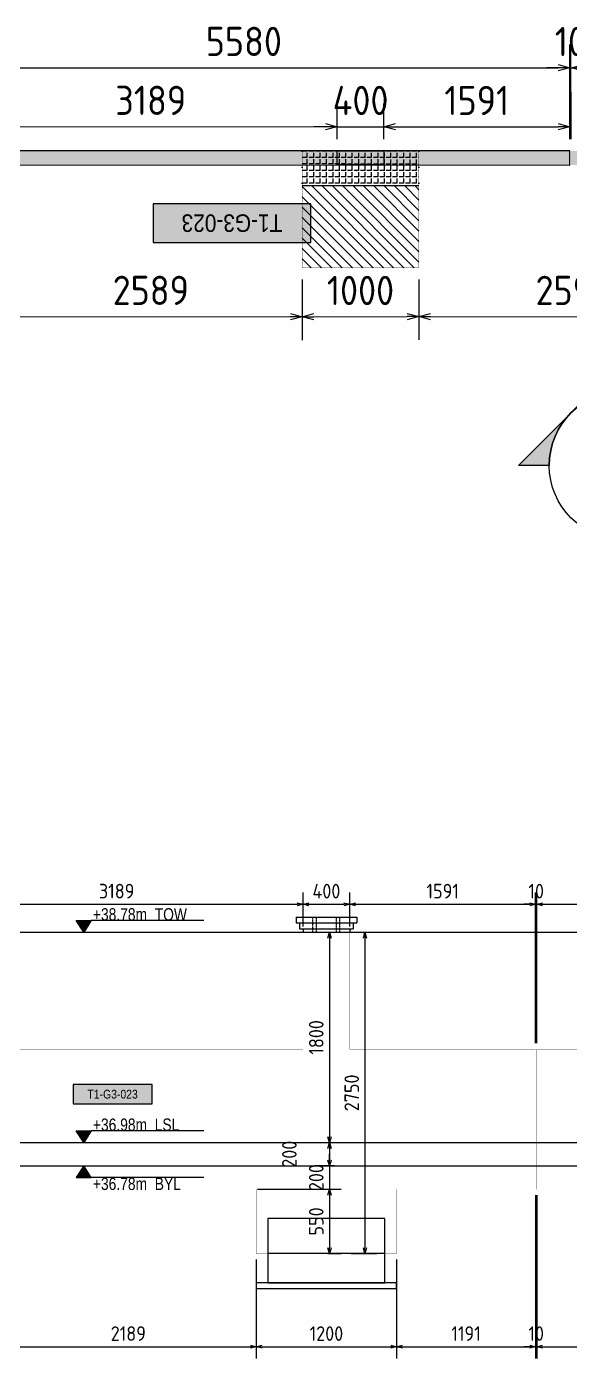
# Model space of a CAD drawing. Header units: centimetres. Extents: x -6122352 to 7132207, y -1694241 to 1947892.
# Drawn here: x 3268015 to 3272667, y 19755 to 31153 of the extents above; entities that cross this region are included whole.
import ezdxf
from ezdxf.enums import TextEntityAlignment as Align

# ---------------------------------------------------------------- set-up
doc = ezdxf.new("R2010")
doc.units = ezdxf.units.CM
doc.header["$MEASUREMENT"] = 0
doc.header["$PDMODE"] = 66
doc.header["$PDSIZE"] = 100
for name, pattern in [('23585-XR-AR-END-SETTING OUT PLAN$0$HIDDEN', [0.375, 0.25, -0.125]), ('DASHED2', [0.375, 0.25, -0.125]), ('DXK_LINE_DOT2', [3.9198, 1.9599, -1.9599])]:
    doc.linetypes.add(name, pattern=pattern)
for name, color, linetype in [('00-MI-DIM', 7, 'Continuous'), ('@MI-FOOTINGS', 7, 'Continuous'), ('@MI-TYPE-01', 30, 'Continuous'), ('@MI-TYPE-02', 6, 'Continuous'), ('JML-Dimension', 1, 'Continuous'), ('PANEL-TAGS', 7, 'Continuous'), ('SECTION', 130, 'Continuous')]:
    doc.layers.add(name, color=color, linetype=linetype)
doc.styles.add('Arial Narrow', font='ARIALN.TTF', dxfattribs={"width": 0.95, "height": 500})
doc.styles.add('PANELTAG_STYLE', font='arial.ttf')
doc.styles.add('Schueco-BEMSTIL', font='isocpeur.ttf', dxfattribs={"width": 0.9})
doc.styles.add('txt-Pisa-std', font='arial.ttf', dxfattribs={"width": 0.8})
doc.dimstyles.new('MI- JWC-TXT-2.5 MM', dxfattribs={"dimscale": 1.5, "dimtxt": 2.5, "dimasz": 1, "dimexe": 2, "dimexo": 1, "dimgap": 1, "dimtad": 1, "dimdec": 0, "dimdsep": 46, "dimtxsty": 'Schueco-BEMSTIL', "dimblk": 'OPEN30', "dimcen": 0, "dimdle": 2, "dimclrd": 140, "dimclre": 8, "dimclrt": 40, "dimadec": 0, "dimazin": 2, "dimtfac": 1, "dimtdec": 0, "dimtix": 1, "dimtmove": 2, "dimatfit": 3, "dimldrblk": 'OPEN', "dimfxl": 2, "dimlwd": -1, "dimlwe": -1, "dimarcsym": 0})

# ---------------------------------------------------------------- blocks, each defined once
blk = doc.blocks.new('RCC COPING')
at = {"layer": '@MI-TYPE-01', "transparency": 33554679}
h = blk.add_hatch(color=8, dxfattribs=at)
h.dxf.hatch_style = 1
h.paths.add_polyline_path([(60, 200), (-60, 200), (-60, -200), (60, -200)])
at = {"layer": '@MI-TYPE-01', "color": 30}
blk.add_lwpolyline([(-60, 200), (60, 200), (60, -200), (-60, -200)], close=True, dxfattribs=at)
blk = doc.blocks.new('31309MM')
at = {"layer": '@MI-TYPE-01', "transparency": 33554679}
h = blk.add_hatch(color=30, dxfattribs=at)
h.dxf.hatch_style = 1
h.paths.add_polyline_path([(0, 120), (5582, 120), (5582, 0), (0, 0)])
h.paths.add_polyline_path([(5592, 0), (12764, 0), (12764, 120), (5592, 120)])
h.paths.add_polyline_path([(12774, 120), (18356, 120), (18356, 0), (12774, 0)])
h.paths.add_polyline_path([(18366, 0), (23537, 0), (23537, 120), (18366, 120)])
h.paths.add_polyline_path([(23547, 120), (30720, 120), (30720, 0), (23547, 0)])
h.paths.add_polyline_path([(30730, 0), (36309, 0), (36309, 120), (30730, 120)])
at = {"layer": '@MI-TYPE-01', "color": 30}
blk.add_lwpolyline([(30730, 0), (36309, 0), (36309, 120), (30730, 120)], close=True, dxfattribs=at)
at = {"layer": '@MI-TYPE-01', "color": 240, "true_color": 0xed1f24, "rotation": 89.95700707059105}
blk.add_blockref('RCC COPING', (32520, 60), dxfattribs=at)
blk = doc.blocks.new('A$Ceca04276')
at = {"layer": '@MI-TYPE-01', "color": 30, "rotation": 89.98971944707202}
blk.add_blockref('31309MM', (0, 10), dxfattribs=at)
blk = doc.blocks.new('T1-FOOTING')
at = {"transparency": 33554679}
h = blk.add_hatch(dxfattribs=at)
h.set_pattern_fill('ANGLE', color=256, scale=500)
h.set_pattern_definition([(0, (0, 0), (0, 137.5), [100, -37.5]), (90, (0, 0), (-137.5, 8e-15), [100, -37.5])])
h.paths.add_polyline_path([(-500, -300), (500, -300), (500, 0), (-500, 0)])
h.paths.add_polyline_path([(-499.75, -299.75), (499.75, -299.75), (499.75, -0.25), (-499.75, -0.25)], flags=16)
h = blk.add_hatch(dxfattribs=at)
h.set_pattern_fill('ANGLE', color=8, scale=200)
h.set_pattern_definition([(0, (0, 0), (0, 55), [40, -15]), (90, (0, 0), (-55, 3e-15), [40, -15])])
h.paths.add_polyline_path([(500, -300), (500, 0), (-500, 0), (-500, -300)])
h = blk.add_hatch(dxfattribs=at)
h.set_pattern_fill('ANSI31', color=8, scale=500)
h.paths.add_polyline_path([(500, -1000), (500, -300), (-500, -300), (-500, -1000)])
at = {"layer": '@MI-TYPE-01', "color": 240, "linetype": 'DASHED2', "true_color": 0xed1f24}
blk.add_line((-500, -300), (500, -300), dxfattribs=at)
at = {"layer": '@MI-TYPE-01', "color": 240, "true_color": 0xed1f24, "const_width": 2.5}
blk.add_lwpolyline([(-500, 0), (500, 0), (500, -1000), (-500, -1000)], close=True, dxfattribs=at)
blk = doc.blocks.new('_Open30')
at = {"color": 0, "linetype": 'ByBlock', "lineweight": -2}
for p, q in [((-1, 0.27), (0, 0)), ((0, 0), (-1, -0.27)), ((0, 0), (-1, 0))]:
    blk.add_line(p, q, dxfattribs=at)
blk = doc.blocks.new('*D1378')
at = {"layer": '@MI-TYPE-02', "color": 8, "transparency": 16777216}
for p, q in [((93, 42154), (904, 42154)), ((94, 36574), (905, 36575))]:
    blk.add_line(p, q, dxfattribs=at)
at = {"layer": '@MI-TYPE-02', "color": 140, "transparency": 16777216}
blk.add_line((704, 42054), (705, 36675), dxfattribs=at)
at = {"layer": 'Defpoints', "color": 0, "transparency": 16777216}
for p in [(-7, 42154), (-6, 36574), (705, 36575)]:
    blk.add_point(p, dxfattribs=at)
at = {"layer": '@MI-TYPE-02', "color": 140, "transparency": 16777216, "xscale": 100, "yscale": 100, "zscale": 100}
for p, rotation in [((704, 42154), 90.01026582106833), ((705, 36575), 270.0102658210683)]:
    blk.add_blockref('_Open30', p, dxfattribs=dict(at, rotation=rotation))
at = {"layer": '@MI-TYPE-02', "color": 40, "transparency": 16777216, "insert": (930, 39364), "char_height": 250, "attachment_point": 5, "rotation": 270.0103, "style": 'Schueco-BEMSTIL'}
blk.add_mtext('5580', dxfattribs=at)
blk = doc.blocks.new('_Open')
at = {"color": 0, "linetype": 'ByBlock', "lineweight": -2}
for p, q in [((-1, 0.2), (0, 0)), ((-1, -0.2), (0, 0)), ((0, 0), (-1, 0))]:
    blk.add_line(p, q, dxfattribs=at)
blk = doc.blocks.new('*D1379')
at = {"layer": '@MI-TYPE-02', "color": 140, "transparency": 16777216}
for p, q in [((705, 36675), (705, 36775)), ((705, 36575), (705, 36565)), ((705, 36465), (705, 36365))]:
    blk.add_line(p, q, dxfattribs=at)
at = {"layer": '@MI-TYPE-02', "color": 8, "transparency": 16777216}
for p, q in [((94, 36574), (905, 36575)), ((94, 36564), (905, 36565))]:
    blk.add_line(p, q, dxfattribs=at)
at = {"layer": 'Defpoints', "color": 0, "transparency": 16777216}
for p in [(-6, 36574), (-6, 36564), (705, 36565)]:
    blk.add_point(p, dxfattribs=at)
at = {"layer": '@MI-TYPE-02', "color": 140, "transparency": 16777216, "xscale": 100, "yscale": 100, "zscale": 100}
for p, rotation in [((705, 36575), 270.0102658210683), ((705, 36565), 90.01026582106833)]:
    blk.add_blockref('_Open30', p, dxfattribs=dict(at, rotation=rotation))
at = {"layer": '@MI-TYPE-02', "color": 40, "transparency": 16777216, "insert": (930, 36570), "char_height": 250, "attachment_point": 5, "rotation": 270.0103, "style": 'Schueco-BEMSTIL'}
blk.add_mtext('10', dxfattribs=at)
blk = doc.blocks.new('*D1331')
at = {"layer": '@MI-TYPE-02', "color": 8, "transparency": 16777216}
for p, q in [((382577, -155507), (382884, -155507)), ((382577, -158696), (382884, -158696))]:
    blk.add_line(p, q, dxfattribs=at)
at = {"layer": '@MI-TYPE-02', "color": 140, "transparency": 16777216}
blk.add_line((382684, -155607), (382684, -158596), dxfattribs=at)
at = {"layer": 'Defpoints', "color": 0, "transparency": 16777216}
for p in [(382477, -155507), (382477, -158696), (382684, -158696)]:
    blk.add_point(p, dxfattribs=at)
at = {"layer": '@MI-TYPE-02', "color": 140, "transparency": 16777216, "xscale": 100, "yscale": 100, "zscale": 100}
for p, rotation in [((382684, -155507), 90.01026582106833), ((382684, -158696), 270.0102658210683)]:
    blk.add_blockref('_Open30', p, dxfattribs=dict(at, rotation=rotation))
at = {"layer": '@MI-TYPE-02', "color": 40, "transparency": 16777216, "insert": (382909, -157101), "char_height": 250, "attachment_point": 5, "rotation": 270.0103, "style": 'Schueco-BEMSTIL'}
blk.add_mtext('3189', dxfattribs=at)
blk = doc.blocks.new('*D1332')
at = {"layer": '@MI-TYPE-02', "color": 140, "transparency": 16777216}
for p, q in [((382684, -158596), (382684, -158496)), ((382684, -158696), (382684, -159096)), ((382684, -159196), (382684, -159296))]:
    blk.add_line(p, q, dxfattribs=at)
at = {"layer": '@MI-TYPE-02', "color": 8, "transparency": 16777216}
for p, q in [((382577, -158696), (382884, -158696)), ((382577, -159096), (382884, -159096))]:
    blk.add_line(p, q, dxfattribs=at)
at = {"layer": 'Defpoints', "color": 0, "transparency": 16777216}
for p in [(382477, -158696), (382477, -159096), (382684, -159096)]:
    blk.add_point(p, dxfattribs=at)
at = {"layer": '@MI-TYPE-02', "color": 140, "transparency": 16777216, "xscale": 100, "yscale": 100, "zscale": 100}
for p, rotation in [((382684, -158696), 270.0102658210683), ((382684, -159096), 90.01026582106833)]:
    blk.add_blockref('_Open30', p, dxfattribs=dict(at, rotation=rotation))
at = {"layer": '@MI-TYPE-02', "color": 40, "transparency": 16777216, "insert": (382909, -158896), "char_height": 250, "attachment_point": 5, "rotation": 270.0103, "style": 'Schueco-BEMSTIL'}
blk.add_mtext('400', dxfattribs=at)
blk = doc.blocks.new('*D1333')
at = {"layer": '@MI-TYPE-02', "color": 8, "transparency": 16777216}
for p, q in [((382577, -159096), (382884, -159096)), ((382577, -160687), (382885, -160687))]:
    blk.add_line(p, q, dxfattribs=at)
at = {"layer": '@MI-TYPE-02', "color": 140, "transparency": 16777216}
blk.add_line((382684, -159196), (382685, -160587), dxfattribs=at)
at = {"layer": 'Defpoints', "color": 0, "transparency": 16777216}
for p in [(382477, -159096), (382477, -160687), (382685, -160687)]:
    blk.add_point(p, dxfattribs=at)
at = {"layer": '@MI-TYPE-02', "color": 140, "transparency": 16777216, "xscale": 100, "yscale": 100, "zscale": 100}
for p, rotation in [((382684, -159096), 90.01026582106833), ((382685, -160687), 270.0102658210683)]:
    blk.add_blockref('_Open30', p, dxfattribs=dict(at, rotation=rotation))
at = {"layer": '@MI-TYPE-02', "color": 40, "transparency": 16777216, "insert": (382909, -159891), "char_height": 250, "attachment_point": 5, "rotation": 270.0103, "style": 'Schueco-BEMSTIL'}
blk.add_mtext('1591', dxfattribs=at)
blk = doc.blocks.new('*D1408')
at = {"layer": '@MI-TYPE-02', "color": 8, "transparency": 16777216}
for p, q in [((-1107, 41454), (-1626, 41454)), ((-1107, 38865), (-1626, 38865))]:
    blk.add_line(p, q, dxfattribs=at)
at = {"layer": '@MI-TYPE-02', "color": 140, "transparency": 16777216}
blk.add_line((-1426, 41354), (-1426, 38965), dxfattribs=at)
at = {"layer": 'Defpoints', "color": 0, "transparency": 16777216}
for p in [(-1007, 41454), (-1426, 38865), (-1007, 38865)]:
    blk.add_point(p, dxfattribs=at)
at = {"layer": '@MI-TYPE-02', "color": 140, "transparency": 16777216, "xscale": 100, "yscale": 100, "zscale": 100}
for p, rotation in [((-1426, 41454), 90.01026582106819), ((-1426, 38865), 270.0102658210682)]:
    blk.add_blockref('_Open30', p, dxfattribs=dict(at, rotation=rotation))
at = {"layer": '@MI-TYPE-02', "color": 40, "transparency": 16777216, "insert": (-1201, 40159), "char_height": 250, "attachment_point": 5, "rotation": 270.0103, "style": 'Schueco-BEMSTIL'}
blk.add_mtext('2589', dxfattribs=at)
blk = doc.blocks.new('*D1409')
at = {"layer": '@MI-TYPE-02', "color": 8, "transparency": 16777216}
for p, q in [((-1107, 38865), (-1626, 38865)), ((-1107, 37865), (-1625, 37865))]:
    blk.add_line(p, q, dxfattribs=at)
at = {"layer": '@MI-TYPE-02', "color": 140, "transparency": 16777216}
blk.add_line((-1426, 38765), (-1425, 37965), dxfattribs=at)
at = {"layer": 'Defpoints', "color": 0, "transparency": 16777216}
for p in [(-1007, 38865), (-1425, 37865), (-1007, 37865)]:
    blk.add_point(p, dxfattribs=at)
at = {"layer": '@MI-TYPE-02', "color": 140, "transparency": 16777216, "xscale": 100, "yscale": 100, "zscale": 100}
for p, rotation in [((-1426, 38865), 90.01026582106819), ((-1425, 37865), 270.0102658210682)]:
    blk.add_blockref('_Open30', p, dxfattribs=dict(at, rotation=rotation))
at = {"layer": '@MI-TYPE-02', "color": 40, "transparency": 16777216, "insert": (-1201, 38365), "char_height": 250, "attachment_point": 5, "rotation": 270.0103, "style": 'Schueco-BEMSTIL'}
blk.add_mtext('1000', dxfattribs=at)
blk = doc.blocks.new('*D1410')
at = {"layer": '@MI-TYPE-02', "color": 8, "transparency": 16777216}
for p, q in [((-1107, 37865), (-1625, 37865)), ((-1106, 35274), (-1625, 35273))]:
    blk.add_line(p, q, dxfattribs=at)
at = {"layer": '@MI-TYPE-02', "color": 140, "transparency": 16777216}
blk.add_line((-1425, 37765), (-1425, 35373), dxfattribs=at)
at = {"layer": 'Defpoints', "color": 0, "transparency": 16777216}
for p in [(-1007, 37865), (-1425, 35273), (-1006, 35274)]:
    blk.add_point(p, dxfattribs=at)
at = {"layer": '@MI-TYPE-02', "color": 140, "transparency": 16777216, "xscale": 100, "yscale": 100, "zscale": 100}
for p, rotation in [((-1425, 37865), 90.01026582106819), ((-1425, 35273), 270.0102658210682)]:
    blk.add_blockref('_Open30', p, dxfattribs=dict(at, rotation=rotation))
at = {"layer": '@MI-TYPE-02', "color": 40, "transparency": 16777216, "insert": (-1200, 36569), "char_height": 250, "attachment_point": 5, "rotation": 270.0103, "style": 'Schueco-BEMSTIL'}
blk.add_mtext('2591', dxfattribs=at)
blk = doc.blocks.new('PANELTAG')
at = {"layer": 'PANEL-TAGS', "color": 1}
blk.add_lwpolyline([(-13.5, -3.3), (13.5, -3.3), (13.5, 3.3), (-13.5, 3.3)], close=True, dxfattribs=at)
at = {"layer": 'PANEL-TAGS', "color": 40, "true_color": 0xffd700}
blk.add_solid([(-13.5, -3.3), (13.5, -3.3), (-13.5, 3.3), (13.5, 3.3)], dxfattribs=at)
at = {"layer": 'PANEL-TAGS', "color": 5, "style": 'PANELTAG_STYLE', "width": 0.85}
blk.add_attdef('TAGNO', text='', height=3, dxfattribs=at).set_placement((0, 0), align=Align.MIDDLE)
blk = doc.blocks.new('*U1874')
h = blk.add_hatch(color=94)
edge = h.paths.add_edge_path()
edge.add_line((0, 6.35), (0, 8.98))
edge.add_line((0, 8.98), (8.98, 0))
edge.add_line((8.98, 0), (0, -8.98))
edge.add_line((0, -8.98), (0, -6.35))
edge.add_arc((0, 0), 6.35, 270, 450)
at = {"color": 94}
blk.add_line((-6.35, 0), (6.35, 0), dxfattribs=at)
for points in [[(0, 6.35), (0, 8.98), (8.98, 0), (0, -8.98), (0, -6.35, 1)], [(4.49, -4.49, 0.414214), (4.49, 4.49), (8.98, 0), (4.49, -4.49)]]:
    blk.add_lwpolyline(points, format="xyb", close=True)
blk.add_circle((0, 0), 6.35, dxfattribs=at)
at = {"style": 'Arial Narrow', "width": 0.95, "flags": 8}
blk.add_attdef('VIEWNUMBER', text='', height=2.5, dxfattribs=at).set_placement((0, 0), align=Align.BOTTOM_CENTER)
blk.add_attdef('SHEETNUMBER', text='', height=2.5, dxfattribs=at).set_placement((0, -1.59), align=Align.TOP_CENTER)
blk = doc.blocks.new('T1-FOOTING ELEVATION')
at = {"color": 9}
blk.add_lwpolyline([(-600, -250), (600, -250), (600, -300), (-600, -300)], close=True, dxfattribs=at)
at = {"layer": '@MI-TYPE-01', "color": 114, "linetype": '23585-XR-AR-END-SETTING OUT PLAN$0$HIDDEN', "ltscale": 20, "true_color": 0x139b48}
blk.add_lwpolyline([(-500, 0), (-500, 300), (500, 300), (500, 0)], dxfattribs=at)
at = {"layer": '@MI-TYPE-01', "color": 114, "true_color": 0x139b48}
blk.add_lwpolyline([(-500, 0), (500, 0), (500, -250), (-500, -250)], close=True, dxfattribs=at)
blk = doc.blocks.new('*U2058')
at = {"layer": 'JML-Dimension'}
h = blk.add_hatch(color=10, dxfattribs=at)
h.dxf.hatch_style = 1
h.paths.add_polyline_path([(0, 0), (-1.54, 2.37), (1.54, 2.37)])
blk.add_line((24.31, 2.37), (1.54, 2.37), dxfattribs=at)
blk.add_lwpolyline([(0, 0), (-1.54, 2.37), (1.54, 2.37), (0, 0)], dxfattribs=at)
at = {"color": 5, "style": 'txt-Pisa-std', "width": 0.8}
blk.add_attdef('+0.0', text='', height=2.5, dxfattribs=at).set_placement((1.87, 2.37), align=Align.BOTTOM_LEFT)
blk = doc.blocks.new('*D4719')
at = {"layer": '@MI-TYPE-01', "color": 8, "transparency": 16777216}
for p, q in [((3270591, 23402), (3270706, 23402)), ((3270591, 21602), (3270706, 21602))]:
    blk.add_line(p, q, dxfattribs=at)
at = {"layer": '@MI-TYPE-01', "color": 140, "transparency": 16777216}
blk.add_line((3270606, 23352), (3270606, 21652), dxfattribs=at)
at = {"layer": 'Defpoints', "color": 0, "transparency": 16777216}
for p in [(3270541, 23402), (3270541, 21602), (3270606, 21602)]:
    blk.add_point(p, dxfattribs=at)
at = {"layer": '@MI-TYPE-01', "color": 140, "transparency": 16777216, "xscale": 50, "yscale": 50, "zscale": 50}
for p, rotation in [((3270606, 23402), 90), ((3270606, 21602), 270)]:
    blk.add_blockref('_Open30', p, dxfattribs=dict(at, rotation=rotation))
at = {"layer": '@MI-TYPE-01', "color": 40, "transparency": 16777216, "insert": (3270493, 22502), "char_height": 125, "attachment_point": 5, "rotation": 90, "style": 'Schueco-BEMSTIL'}
blk.add_mtext('1800', dxfattribs=at)
blk = doc.blocks.new('*D4720')
at = {"layer": '@MI-TYPE-01', "color": 8, "transparency": 16777216}
for p, q in [((3270591, 21602), (3270706, 21602)), ((3270649, 21402), (3270506, 21402))]:
    blk.add_line(p, q, dxfattribs=at)
at = {"layer": '@MI-TYPE-01', "color": 140, "transparency": 16777216}
blk.add_line((3270606, 21552), (3270606, 21452), dxfattribs=at)
at = {"layer": 'Defpoints', "color": 0, "transparency": 16777216}
for p in [(3270541, 21602), (3270606, 21402), (3270699, 21402)]:
    blk.add_point(p, dxfattribs=at)
at = {"layer": '@MI-TYPE-01', "color": 140, "transparency": 16777216, "xscale": 50, "yscale": 50, "zscale": 50}
for p, rotation in [((3270606, 21602), 90), ((3270606, 21402), 270)]:
    blk.add_blockref('_Open30', p, dxfattribs=dict(at, rotation=rotation))
at = {"layer": '@MI-TYPE-01', "color": 40, "transparency": 16777216, "insert": (3270263, 21502), "char_height": 125, "attachment_point": 5, "rotation": 90, "style": 'Schueco-BEMSTIL'}
blk.add_mtext('200', dxfattribs=at)
blk = doc.blocks.new('*D4721')
at = {"layer": '@MI-TYPE-01', "color": 140, "transparency": 16777216}
for p, q in [((3270606, 21452), (3270606, 21502)), ((3270606, 21402), (3270606, 21202)), ((3270606, 21152), (3270606, 21102))]:
    blk.add_line(p, q, dxfattribs=at)
at = {"layer": '@MI-TYPE-01', "color": 8, "transparency": 16777216}
for p, q in [((3270649, 21402), (3270506, 21402)), ((3269991, 21202), (3270706, 21202))]:
    blk.add_line(p, q, dxfattribs=at)
at = {"layer": 'Defpoints', "color": 0, "transparency": 16777216}
for p in [(3270699, 21402), (3269941, 21202), (3270606, 21202)]:
    blk.add_point(p, dxfattribs=at)
at = {"layer": '@MI-TYPE-01', "color": 140, "transparency": 16777216, "xscale": 50, "yscale": 50, "zscale": 50}
for p, rotation in [((3270606, 21402), 270), ((3270606, 21202), 90)]:
    blk.add_blockref('_Open30', p, dxfattribs=dict(at, rotation=rotation))
at = {"layer": '@MI-TYPE-01', "color": 40, "transparency": 16777216, "insert": (3270493, 21302), "char_height": 125, "attachment_point": 5, "rotation": 90, "style": 'Schueco-BEMSTIL'}
blk.add_mtext('200', dxfattribs=at)
blk = doc.blocks.new('*D4717')
at = {"layer": '@MI-TYPE-01', "color": 8, "transparency": 16777216}
for p, q in [((3269991, 21202), (3270706, 21202)), ((3270591, 20652), (3270706, 20652))]:
    blk.add_line(p, q, dxfattribs=at)
at = {"layer": '@MI-TYPE-01', "color": 140, "transparency": 16777216}
blk.add_line((3270606, 21152), (3270606, 20702), dxfattribs=at)
at = {"layer": 'Defpoints', "color": 0, "transparency": 16777216}
for p in [(3269941, 21202), (3270541, 20652), (3270606, 20652)]:
    blk.add_point(p, dxfattribs=at)
at = {"layer": '@MI-TYPE-01', "color": 140, "transparency": 16777216, "xscale": 50, "yscale": 50, "zscale": 50}
for p, rotation in [((3270606, 21202), 90), ((3270606, 20652), 270)]:
    blk.add_blockref('_Open30', p, dxfattribs=dict(at, rotation=rotation))
at = {"layer": '@MI-TYPE-01', "color": 40, "transparency": 16777216, "insert": (3270493, 20927), "char_height": 125, "attachment_point": 5, "rotation": 90, "style": 'Schueco-BEMSTIL'}
blk.add_mtext('550', dxfattribs=at)
blk = doc.blocks.new('*D4718')
at = {"layer": '@MI-TYPE-01', "color": 8, "transparency": 16777216}
for p, q in [((3270791, 23402), (3271010, 23402)), ((3270791, 20652), (3271010, 20652))]:
    blk.add_line(p, q, dxfattribs=at)
at = {"layer": '@MI-TYPE-01', "color": 140, "transparency": 16777216}
blk.add_line((3270910, 23352), (3270910, 20702), dxfattribs=at)
at = {"layer": 'Defpoints', "color": 0, "transparency": 16777216}
for p in [(3270741, 23402), (3270741, 20652), (3270910, 20652)]:
    blk.add_point(p, dxfattribs=at)
at = {"layer": '@MI-TYPE-01', "color": 140, "transparency": 16777216, "xscale": 50, "yscale": 50, "zscale": 50}
for p, rotation in [((3270910, 23402), 90), ((3270910, 20652), 270)]:
    blk.add_blockref('_Open30', p, dxfattribs=dict(at, rotation=rotation))
at = {"layer": '@MI-TYPE-01', "color": 40, "transparency": 16777216, "insert": (3270797, 22027), "char_height": 125, "attachment_point": 5, "rotation": 90, "style": 'Schueco-BEMSTIL'}
blk.add_mtext('2750', dxfattribs=at)
blk = doc.blocks.new('*D4723')
at = {"layer": '@MI-TYPE-01', "color": 8, "transparency": 16777216}
for p, q in [((3267791, 20602), (3267791, 19755)), ((3269980, 20602), (3269980, 19755))]:
    blk.add_line(p, q, dxfattribs=at)
at = {"layer": '@MI-TYPE-01', "color": 140, "transparency": 16777216}
blk.add_line((3267841, 19855), (3269930, 19855), dxfattribs=at)
at = {"layer": 'Defpoints', "color": 0, "transparency": 16777216}
for p in [(3267791, 20652), (3269980, 20652), (3269980, 19855)]:
    blk.add_point(p, dxfattribs=at)
at = {"layer": '@MI-TYPE-01', "color": 140, "transparency": 16777216, "xscale": 50, "yscale": 50, "zscale": 50, "rotation": 180}
blk.add_blockref('_Open30', (3267791, 19855), dxfattribs=at)
at = {"layer": '@MI-TYPE-01', "color": 140, "transparency": 16777216, "xscale": 50, "yscale": 50, "zscale": 50}
blk.add_blockref('_Open30', (3269980, 19855), dxfattribs=at)
at = {"layer": '@MI-TYPE-01', "color": 40, "transparency": 16777216, "insert": (3268885, 19967), "char_height": 125, "attachment_point": 5, "style": 'Schueco-BEMSTIL'}
blk.add_mtext('2189', dxfattribs=at)
blk = doc.blocks.new('*D4724')
at = {"layer": '@MI-TYPE-01', "color": 8, "transparency": 16777216}
for p, q in [((3269980, 20602), (3269980, 19755)), ((3271180, 20602), (3271180, 19755))]:
    blk.add_line(p, q, dxfattribs=at)
at = {"layer": '@MI-TYPE-01', "color": 140, "transparency": 16777216}
blk.add_line((3270030, 19855), (3271130, 19855), dxfattribs=at)
at = {"layer": 'Defpoints', "color": 0, "transparency": 16777216}
for p in [(3269980, 20652), (3271180, 20652), (3271180, 19855)]:
    blk.add_point(p, dxfattribs=at)
at = {"layer": '@MI-TYPE-01', "color": 140, "transparency": 16777216, "xscale": 50, "yscale": 50, "zscale": 50, "rotation": 180}
blk.add_blockref('_Open30', (3269980, 19855), dxfattribs=at)
at = {"layer": '@MI-TYPE-01', "color": 140, "transparency": 16777216, "xscale": 50, "yscale": 50, "zscale": 50}
blk.add_blockref('_Open30', (3271180, 19855), dxfattribs=at)
at = {"layer": '@MI-TYPE-01', "color": 40, "transparency": 16777216, "insert": (3270580, 19967), "char_height": 125, "attachment_point": 5, "style": 'Schueco-BEMSTIL'}
blk.add_mtext('1200', dxfattribs=at)
blk = doc.blocks.new('*D4725')
at = {"layer": '@MI-TYPE-01', "color": 8, "transparency": 16777216}
for p, q in [((3272370, 21152), (3272370, 19755)), ((3271180, 20602), (3271180, 19755))]:
    blk.add_line(p, q, dxfattribs=at)
at = {"layer": '@MI-TYPE-01', "color": 140, "transparency": 16777216}
blk.add_line((3271230, 19855), (3272320, 19855), dxfattribs=at)
at = {"layer": 'Defpoints', "color": 0, "transparency": 16777216}
for p in [(3272370, 21202), (3271180, 20652), (3272370, 19855)]:
    blk.add_point(p, dxfattribs=at)
at = {"layer": '@MI-TYPE-01', "color": 140, "transparency": 16777216, "xscale": 50, "yscale": 50, "zscale": 50, "rotation": 180}
blk.add_blockref('_Open30', (3271180, 19855), dxfattribs=at)
at = {"layer": '@MI-TYPE-01', "color": 140, "transparency": 16777216, "xscale": 50, "yscale": 50, "zscale": 50}
blk.add_blockref('_Open30', (3272370, 19855), dxfattribs=at)
at = {"layer": '@MI-TYPE-01', "color": 40, "transparency": 16777216, "insert": (3271775, 19967), "char_height": 125, "attachment_point": 5, "style": 'Schueco-BEMSTIL'}
blk.add_mtext('1191', dxfattribs=at)
blk = doc.blocks.new('*D4726')
at = {"layer": '@MI-TYPE-01', "color": 8, "transparency": 16777216}
for p, q in [((3272370, 21152), (3272370, 19755)), ((3272380, 21152), (3272380, 19755))]:
    blk.add_line(p, q, dxfattribs=at)
at = {"layer": '@MI-TYPE-01', "color": 140, "transparency": 16777216}
for p, q in [((3272320, 19855), (3272270, 19855)), ((3272370, 19855), (3272380, 19855)), ((3272430, 19855), (3272480, 19855))]:
    blk.add_line(p, q, dxfattribs=at)
at = {"layer": 'Defpoints', "color": 0, "transparency": 16777216}
for p in [(3272370, 21202), (3272380, 21202), (3272380, 19855)]:
    blk.add_point(p, dxfattribs=at)
at = {"layer": '@MI-TYPE-01', "color": 140, "transparency": 16777216, "xscale": 50, "yscale": 50, "zscale": 50}
blk.add_blockref('_Open30', (3272370, 19855), dxfattribs=at)
at = {"layer": '@MI-TYPE-01', "color": 140, "transparency": 16777216, "xscale": 50, "yscale": 50, "zscale": 50, "rotation": 180}
blk.add_blockref('_Open30', (3272380, 19855), dxfattribs=at)
at = {"layer": '@MI-TYPE-01', "color": 40, "transparency": 16777216, "insert": (3272375, 19967), "char_height": 125, "attachment_point": 5, "style": 'Schueco-BEMSTIL'}
blk.add_mtext('10', dxfattribs=at)
blk = doc.blocks.new('*D4727')
at = {"layer": '@MI-TYPE-01', "color": 8, "transparency": 16777216}
for p, q in [((3272380, 21152), (3272380, 19755)), ((3273571, 20602), (3273571, 19755))]:
    blk.add_line(p, q, dxfattribs=at)
at = {"layer": '@MI-TYPE-01', "color": 140, "transparency": 16777216}
blk.add_line((3272430, 19855), (3273521, 19855), dxfattribs=at)
at = {"layer": 'Defpoints', "color": 0, "transparency": 16777216}
for p in [(3272380, 21202), (3273571, 20652), (3273571, 19855)]:
    blk.add_point(p, dxfattribs=at)
at = {"layer": '@MI-TYPE-01', "color": 140, "transparency": 16777216, "xscale": 50, "yscale": 50, "zscale": 50, "rotation": 180}
blk.add_blockref('_Open30', (3272380, 19855), dxfattribs=at)
at = {"layer": '@MI-TYPE-01', "color": 140, "transparency": 16777216, "xscale": 50, "yscale": 50, "zscale": 50}
blk.add_blockref('_Open30', (3273571, 19855), dxfattribs=at)
at = {"layer": '@MI-TYPE-01', "color": 40, "transparency": 16777216, "insert": (3272976, 19967), "char_height": 125, "attachment_point": 5, "style": 'Schueco-BEMSTIL'}
blk.add_mtext('1191', dxfattribs=at)
blk = doc.blocks.new('*D4754')
at = {"layer": '@MI-TYPE-01', "color": 8, "transparency": 16777216}
for p, q in [((3267191, 23452), (3267191, 23741)), ((3270380, 23452), (3270380, 23741))]:
    blk.add_line(p, q, dxfattribs=at)
at = {"layer": '@MI-TYPE-01', "color": 140, "transparency": 16777216}
blk.add_line((3267241, 23641), (3270330, 23641), dxfattribs=at)
at = {"layer": 'Defpoints', "color": 0, "transparency": 16777216}
for p in [(3270380, 23641), (3267191, 23402), (3270380, 23402)]:
    blk.add_point(p, dxfattribs=at)
at = {"layer": '@MI-TYPE-01', "color": 140, "transparency": 16777216, "xscale": 50, "yscale": 50, "zscale": 50, "rotation": 180}
blk.add_blockref('_Open30', (3267191, 23641), dxfattribs=at)
at = {"layer": '@MI-TYPE-01', "color": 140, "transparency": 16777216, "xscale": 50, "yscale": 50, "zscale": 50}
blk.add_blockref('_Open30', (3270380, 23641), dxfattribs=at)
at = {"layer": '@MI-TYPE-01', "color": 40, "transparency": 16777216, "insert": (3268785, 23754), "char_height": 125, "attachment_point": 5, "style": 'Schueco-BEMSTIL'}
blk.add_mtext('3189', dxfattribs=at)
blk = doc.blocks.new('*D4755')
at = {"layer": '@MI-TYPE-01', "color": 8, "transparency": 16777216}
for p, q in [((3270380, 23452), (3270380, 23741)), ((3270780, 23452), (3270780, 23741))]:
    blk.add_line(p, q, dxfattribs=at)
at = {"layer": '@MI-TYPE-01', "color": 140, "transparency": 16777216}
blk.add_line((3270430, 23641), (3270730, 23641), dxfattribs=at)
at = {"layer": 'Defpoints', "color": 0, "transparency": 16777216}
for p in [(3270780, 23641), (3270380, 23402), (3270780, 23402)]:
    blk.add_point(p, dxfattribs=at)
at = {"layer": '@MI-TYPE-01', "color": 140, "transparency": 16777216, "xscale": 50, "yscale": 50, "zscale": 50, "rotation": 180}
blk.add_blockref('_Open30', (3270380, 23641), dxfattribs=at)
at = {"layer": '@MI-TYPE-01', "color": 140, "transparency": 16777216, "xscale": 50, "yscale": 50, "zscale": 50}
blk.add_blockref('_Open30', (3270780, 23641), dxfattribs=at)
at = {"layer": '@MI-TYPE-01', "color": 40, "transparency": 16777216, "insert": (3270580, 23754), "char_height": 125, "attachment_point": 5, "style": 'Schueco-BEMSTIL'}
blk.add_mtext('400', dxfattribs=at)
blk = doc.blocks.new('*D4756')
at = {"layer": '@MI-TYPE-01', "color": 8, "transparency": 16777216}
for p, q in [((3270780, 23452), (3270780, 23741)), ((3272370, 22452), (3272370, 23741))]:
    blk.add_line(p, q, dxfattribs=at)
at = {"layer": '@MI-TYPE-01', "color": 140, "transparency": 16777216}
blk.add_line((3270830, 23641), (3272320, 23641), dxfattribs=at)
at = {"layer": 'Defpoints', "color": 0, "transparency": 16777216}
for p in [(3272370, 23641), (3270780, 23402), (3272370, 22402)]:
    blk.add_point(p, dxfattribs=at)
at = {"layer": '@MI-TYPE-01', "color": 140, "transparency": 16777216, "xscale": 50, "yscale": 50, "zscale": 50, "rotation": 180}
blk.add_blockref('_Open30', (3270780, 23641), dxfattribs=at)
at = {"layer": '@MI-TYPE-01', "color": 140, "transparency": 16777216, "xscale": 50, "yscale": 50, "zscale": 50}
blk.add_blockref('_Open30', (3272370, 23641), dxfattribs=at)
at = {"layer": '@MI-TYPE-01', "color": 40, "transparency": 16777216, "insert": (3271575, 23754), "char_height": 125, "attachment_point": 5, "style": 'Schueco-BEMSTIL'}
blk.add_mtext('1591', dxfattribs=at)
blk = doc.blocks.new('*D4757')
at = {"layer": '@MI-TYPE-01', "color": 8, "transparency": 16777216}
for p, q in [((3272370, 22452), (3272370, 23741)), ((3272380, 22452), (3272380, 23741))]:
    blk.add_line(p, q, dxfattribs=at)
at = {"layer": '@MI-TYPE-01', "color": 140, "transparency": 16777216}
for p, q in [((3272320, 23641), (3272270, 23641)), ((3272370, 23641), (3272380, 23641)), ((3272430, 23641), (3272480, 23641))]:
    blk.add_line(p, q, dxfattribs=at)
at = {"layer": 'Defpoints', "color": 0, "transparency": 16777216}
for p in [(3272380, 23641), (3272370, 22402), (3272380, 22402)]:
    blk.add_point(p, dxfattribs=at)
at = {"layer": '@MI-TYPE-01', "color": 140, "transparency": 16777216, "xscale": 50, "yscale": 50, "zscale": 50}
blk.add_blockref('_Open30', (3272370, 23641), dxfattribs=at)
at = {"layer": '@MI-TYPE-01', "color": 140, "transparency": 16777216, "xscale": 50, "yscale": 50, "zscale": 50, "rotation": 180}
blk.add_blockref('_Open30', (3272380, 23641), dxfattribs=at)
at = {"layer": '@MI-TYPE-01', "color": 40, "transparency": 16777216, "insert": (3272375, 23754), "char_height": 125, "attachment_point": 5, "style": 'Schueco-BEMSTIL'}
blk.add_mtext('10', dxfattribs=at)
blk = doc.blocks.new('*D4758')
at = {"layer": '@MI-TYPE-01', "color": 8, "transparency": 16777216}
for p, q in [((3272380, 22452), (3272380, 23741)), ((3273971, 23452), (3273971, 23741))]:
    blk.add_line(p, q, dxfattribs=at)
at = {"layer": '@MI-TYPE-01', "color": 140, "transparency": 16777216}
blk.add_line((3272430, 23641), (3273921, 23641), dxfattribs=at)
at = {"layer": 'Defpoints', "color": 0, "transparency": 16777216}
for p in [(3273971, 23641), (3273971, 23402), (3272380, 22402)]:
    blk.add_point(p, dxfattribs=at)
at = {"layer": '@MI-TYPE-01', "color": 140, "transparency": 16777216, "xscale": 50, "yscale": 50, "zscale": 50, "rotation": 180}
blk.add_blockref('_Open30', (3272380, 23641), dxfattribs=at)
at = {"layer": '@MI-TYPE-01', "color": 140, "transparency": 16777216, "xscale": 50, "yscale": 50, "zscale": 50}
blk.add_blockref('_Open30', (3273971, 23641), dxfattribs=at)
at = {"layer": '@MI-TYPE-01', "color": 40, "transparency": 16777216, "insert": (3273176, 23754), "char_height": 125, "attachment_point": 5, "style": 'Schueco-BEMSTIL'}
blk.add_mtext('1591', dxfattribs=at)
blk = doc.blocks.new('COPING')
at = {"color": 144, "linetype": 'Continuous', "true_color": 0x1571b2}
for p, q in [((-40577, 19537), (-40057, 19537)), ((-40577, 19537), (-40577, 19487)), ((-40057, 19537), (-40057, 19487)), ((-40577, 19487), (-40057, 19487)), ((-40547, 19487), (-40547, 19437)), ((-40547, 19437), (-40087, 19437)), ((-40517, 19437), (-40517, 19407)), ((-40517, 19407), (-40117, 19407)), ((-40117, 19437), (-40117, 19407)), ((-40087, 19487), (-40087, 19437))]:
    blk.add_line(p, q, dxfattribs=at)
at = {"color": 144, "linetype": 'DXK_LINE_DOT2', "true_color": 0x1571b2}
for p, q in [((-40432, 19437), (-40432, 19537)), ((-40402, 19487), (-40402, 19537)), ((-40232, 19487), (-40232, 19537)), ((-40203, 19487), (-40202, 19537)), ((-40432, 19407), (-40432, 19437)), ((-40403, 19438), (-40402, 19487)), ((-40402, 19407), (-40402, 19437)), ((-40232, 19438), (-40231, 19487)), ((-40232, 19407), (-40232, 19437)), ((-40203, 19438), (-40203, 19486)), ((-40202, 19407), (-40203, 19437))]:
    blk.add_line(p, q, dxfattribs=at)
blk = doc.blocks.new('T1-PARTITON 2')
at = {"layer": '@MI-FOOTINGS', "color": 240, "true_color": 0xed1f24, "xscale": -1, "rotation": 270.0100462352146}
blk.add_blockref('T1-FOOTING', (-6.7, 38365.2), dxfattribs=at)
at = {"layer": '@MI-TYPE-02', "rotation": 0.02048826124247522}
blk.add_blockref('A$Ceca04276', (-1.3, 5835), dxfattribs=at)
at = {"layer": '@MI-TYPE-02'}
for base, p1, p2, picture, middle in [((705.1, 36574.6), (-7.5, 42154.2), (-6.3, 36574.5), '*D1378', (929.6, 39364.5)), ((-1425.6, 38864.9), (-1007.4, 41454), (-1006.7, 38865), '*D1408', (-1200.9, 40159.5)), ((-1425.4, 37864.9), (-1006.7, 38865), (-1006.6, 37865), '*D1409', (-1200.5, 38364.9)), ((-1425, 35273.5), (-1006.6, 37865), (-1006.3, 35273.6), '*D1410', (-1200.2, 36569.2)), ((705.1, 36564.6), (-6.3, 36574.5), (-6.3, 36564.5), '*D1379', (930.1, 36569.6))]:
    dim = blk.add_linear_dim(base=base, p1=p1, p2=p2, angle=90.01027, dimstyle='MI- JWC-TXT-2.5 MM', dxfattribs=at)
    dim.commit()
    dim.dimension.update_dxf_attribs({"geometry": picture, "text_midpoint": middle})
for base, p1, p2, picture, middle in [((200.4, 38565.2), (-7.3, 41754.2), (-6.5, 38565.2), '*D1331', (425.1, 40159.7)), ((200.5, 38165.2), (-6.5, 38565.2), (-6.8, 38165.2), '*D1332', (425.5, 38365.2)), ((200.8, 36574.5), (-6.8, 38165.2), (-6.5, 36574.5), '*D1333', (425.6, 37369.9))]:
    dim = blk.add_linear_dim(base=base, p1=p1, p2=p2, angle=90.01027, dimstyle='MI- JWC-TXT-2.5 MM', dxfattribs=at)
    dim.commit()
    dim.dimension.update_dxf_attribs({"geometry": picture, "text_midpoint": middle, "insert": (-382483.8, 197261.2)})
blk = doc.blocks.new('A$C781c0118')
at = {"layer": '00-MI-DIM'}
ref = blk.add_blockref('*U1874', (-3849, 34368, 0), dxfattribs=dict(at, xscale=100, yscale=100, zscale=100))
ref.add_attrib('VIEWNUMBER', '108', dxfattribs={"layer": '0', "height": 250, "style": 'Arial Narrow', "width": 0.95}).set_placement((-3849, 34368, 0), align=Align.BOTTOM_CENTER)
ref.add_attrib('SHEETNUMBER', 'G3-T1', dxfattribs={"layer": '0', "height": 250, "style": 'Arial Narrow', "width": 0.95}).set_placement((-3849, 34209, 0), align=Align.TOP_CENTER)
at = {"layer": '@MI-TYPE-01', "rotation": 359.977467402098}
blk.add_blockref('T1-PARTITON 2', (-1166, -1748, 0), dxfattribs=at)
at = {"layer": 'PANEL-TAGS'}
ref = blk.add_blockref('PANELTAG', (-1776, 37717, 0), dxfattribs=dict(at, xscale=50.00000000000001, yscale=50.00000000000001, zscale=50.00000000000001, rotation=90.00000000000001))
ref.add_attrib('TAGNO', 'T1-G3-023', dxfattribs={"color": 5, "height": 150, "rotation": 90, "style": 'PANELTAG_STYLE', "width": 0.85}).set_placement((-1776, 37717, 0), align=Align.MIDDLE_CENTER)

msp = doc.modelspace()

# ---------------------------------------------------------------- linework, layer by layer
at = {"color": 160, "linetype": 'DASHED2', "ltscale": 5}
for points in [[(3266139.35442, 23401.81403), (3284734.23487, 23401.81403)], [(3266139.35442, 21601.81403), (3284734.23487, 21601.81403)], [(3266139.35442, 21401.81403), (3284734.23487, 21401.81403)]]:
    msp.add_lwpolyline(points, dxfattribs=at)
at = {"layer": '@MI-TYPE-01', "color": 30, "ltscale": 20, "const_width": 2.5}
for points in [[(3266790.70462, 20651.81403), (3266790.70462, 23401.81403), (3267190.70462, 23401.81403), (3267190.70462, 22401.81403), (3270379.73858, 22401.81403), (3270379.73858, 23401.81403), (3270779.73858, 23401.81403), (3270779.73858, 22401.81403), (3272370.44111, 22401.81403), (3272370.44111, 21201.81403), (3271179.73858, 21201.81403), (3271179.73858, 20651.81403), (3269979.73858, 20651.81403), (3269979.73858, 20651.81403), (3269979.73858, 21201.81403), (3267790.70462, 21201.81403), (3267790.70462, 20651.81403), (3266790.70462, 20651.81403), (3266790.70462, 20651.81403)], [(3279552.54873, 21201.81403), (3279552.54873, 22401.81403), (3277961.9867, 22401.81403), (3277961.9867, 23401.81403), (3277561.9867, 23401.81403), (3277561.9867, 22401.81403), (3274371.14364, 22401.81403), (3274371.14364, 23401.81403), (3273971.14364, 23401.81403), (3273971.14364, 22401.81403), (3272380.44111, 22401.81403), (3272380.44111, 21201.81403), (3273571.14364, 21201.81403), (3273571.14364, 20651.81403), (3274771.14364, 20651.81403), (3274771.14364, 21201.81403), (3277161.9867, 21201.81403), (3277161.9867, 20651.81403), (3278361.9867, 20651.81403), (3278361.9867, 21201.81403), (3279552.54873, 21201.81403)]]:
    msp.add_lwpolyline(points, dxfattribs=at)

# ---------------------------------------------------------------- block references
msp.add_blockref('COPING', (3310896.84299, 3994.49583))
at = {"layer": '@MI-TYPE-01', "rotation": 90}
msp.add_blockref('A$C781c0118', (3307489.0654, 31247.03786), dxfattribs=at)
at = {"layer": '@MI-TYPE-01', "color": 30, "xscale": -1}
msp.add_blockref('T1-FOOTING ELEVATION', (3270579.73858, 20651.81403), dxfattribs=at)
at = {"layer": 'PANEL-TAGS', "color": 6}
ref = msp.add_blockref('PANELTAG', (3268750.70077, 22016.00238), dxfattribs=dict(at, xscale=25, yscale=25, zscale=25))
ref.add_attrib('TAGNO', 'T1-G3-023', dxfattribs={"color": 5, "height": 75, "style": 'PANELTAG_STYLE', "width": 0.85}).set_placement((3268750.70077, 22016.00238), align=Align.MIDDLE_CENTER)
at = {"layer": 'SECTION', "color": 6}
ref = msp.add_blockref('*U2058', (3268502.95146, 23401.81403), dxfattribs=dict(at, xscale=42.30147098076819, yscale=42.30147098076819, zscale=42.30147098076819))
ref.add_attrib('+0.0', '+38.78m  TOW', (3268582.08011, 23502.07109), dxfattribs={"layer": 'JML-Dimension', "color": 5, "height": 105.7536775, "style": 'txt-Pisa-std', "width": 0.8})
ref = msp.add_blockref('*U2058', (3268502.95146, 21601.81403), dxfattribs=dict(at, xscale=42.30147098076819, yscale=42.30147098076819, zscale=42.30147098076819))
ref.add_attrib('+0.0', '+36.98m  LSL', (3268582.08011, 21702.07109), dxfattribs={"layer": 'JML-Dimension', "color": 5, "height": 105.7536775, "style": 'txt-Pisa-std', "width": 0.8})
ref = msp.add_blockref('*U2058', (3268502.95146, 21401.81403), dxfattribs=dict(at, xscale=-42.30147098076819, yscale=42.30147098076819, zscale=42.30147098076819, rotation=180))
ref.add_attrib('+0.0', '+36.78m  BYL', (3268582.08011, 21195.87542), dxfattribs={"layer": 'JML-Dimension', "color": 5, "height": 105.7536775, "style": 'txt-Pisa-std', "width": 0.8})

# ---------------------------------------------------------------- dimensions: what is measured, and where the dimension line sits
at = {"layer": '@MI-TYPE-01', "color": 6}
for base, p1, p2, picture, middle in [((3270379.73858, 23641.28632), (3267190.70462, 23401.81403), (3270379.73858, 23401.81403), '*D4754', (3268785.2216, 23753.78632)), ((3270779.73858, 23641.28632), (3270379.73858, 23401.81403), (3270779.73858, 23401.81403), '*D4755', (3270579.73858, 23753.78632)), ((3272370.44111, 23641.28632), (3270779.73858, 23401.81403), (3272370.44111, 22401.81403), '*D4756', (3271575.08984, 23753.78632)), ((3272380.44111, 23641.28632), (3272370.44111, 22401.81403), (3272380.44111, 22401.81403), '*D4757', (3272375.44111, 23753.78632)), ((3273971.14364, 23641.28632), (3272380.44111, 22401.81403), (3273971.14364, 23401.81403), '*D4758', (3273175.79237, 23753.78632)), ((3272370.44111, 19854.94002), (3271179.73858, 20651.81403), (3272370.44111, 21201.81403), '*D4725', (3271775.08984, 19967.44002)), ((3272380.44111, 19854.94002), (3272370.44111, 21201.81403), (3272380.44111, 21201.81403), '*D4726', (3272375.44111, 19967.44002)), ((3273571.14364, 19854.94002), (3272380.44111, 21201.81403), (3273571.14364, 20651.81403), '*D4727', (3272975.79237, 19967.44002)), ((3269979.73858, 19854.94002), (3267790.70462, 20651.81403), (3269979.73858, 20651.81403), '*D4723', (3268885.2216, 19967.44002)), ((3271179.73858, 19854.94002), (3269979.73858, 20651.81403), (3271179.73858, 20651.81403), '*D4724', (3270579.73858, 19967.44002))]:
    dim = msp.add_linear_dim(base=base, p1=p1, p2=p2, dimstyle='MI- JWC-TXT-2.5 MM', dxfattribs=at)
    dim.commit()
    dim.dimension.update_dxf_attribs({"geometry": picture, "text_midpoint": middle})
for base, p1, p2, picture, middle in [((3270605.97918, 21601.81403), (3270540.53961, 23401.81403), (3270540.53961, 21601.81403), '*D4719', (3270493.47918, 22501.81403)), ((3270909.65332, 20651.81403), (3270740.53961, 23401.81403), (3270740.53961, 20651.81403), '*D4718', (3270797.15332, 22026.81403)), ((3270605.97918, 21201.81403), (3270698.60656, 21401.81403), (3269940.53961, 21201.81403), '*D4721', (3270493.47918, 21301.81403)), ((3270605.97918, 20651.81403), (3269940.53961, 21201.81403), (3270540.53961, 20651.81403), '*D4717', (3270493.47918, 20926.81403))]:
    dim = msp.add_linear_dim(base=base, p1=p1, p2=p2, angle=90, dimstyle='MI- JWC-TXT-2.5 MM', dxfattribs=at)
    dim.commit()
    dim.dimension.update_dxf_attribs({"geometry": picture, "text_midpoint": middle})
dim = msp.add_linear_dim(base=(3270605.97918, 21401.81403), p1=(3270540.53961, 21601.81403), p2=(3270698.60656, 21401.81403), angle=90, dimstyle='MI- JWC-TXT-2.5 MM', dxfattribs=at)
dim.commit()
dim.dimension.update_dxf_attribs({"geometry": '*D4720', "text_midpoint": (3270262.95699, 21501.81403), "dimtype": 160})

doc.saveas('drawing.dxf')
